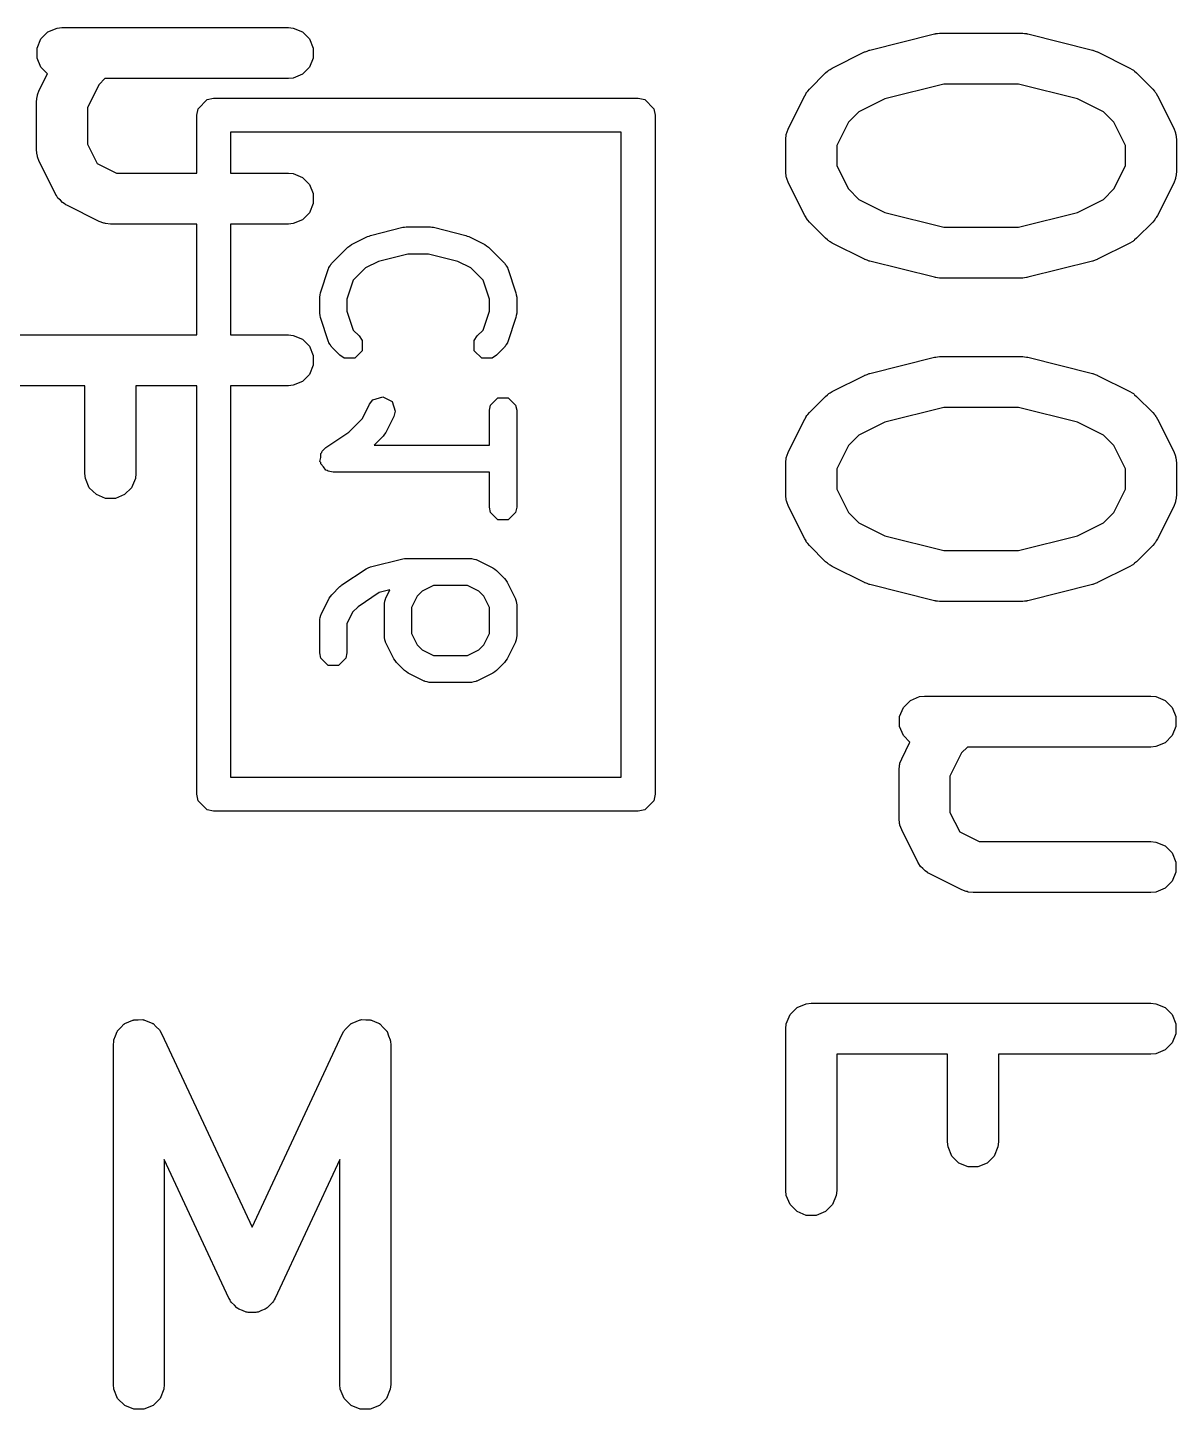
# Model space of a CAD drawing. Header units: inches. Extents: x -2.1 to 1.75, y 0.25 to 2.74.
# Drawn here: x -0.6362 to -0.503, y 0.9043 to 1.0645 of the extents above; entities that cross this region are included whole.
import ezdxf

# ---------------------------------------------------------------- set-up
doc = ezdxf.new("R2010")
doc.units = ezdxf.units.IN
doc.header["$MEASUREMENT"] = 0
doc.layers.add('BLACK', color=250, linetype='CONTINUOUS')

msp = doc.modelspace()

# ---------------------------------------------------------------- linework, layer by layer
at = {"layer": 'BLACK', "linetype": 'CONTINUOUS'}
for p, q in [((-0.63465, 1.06321), (-0.63384, 1.06402)), ((-0.63384, 1.06402), (-0.63277, 1.06446)), ((-0.63277, 1.06446), (-0.6322, 1.06452)), ((-0.6322, 1.06452), (-0.60595, 1.06452)), ((-0.60595, 1.06452), (-0.60538, 1.06446)), ((-0.60538, 1.06446), (-0.60431, 1.06402)), ((-0.60431, 1.06402), (-0.6035, 1.06321)), ((-0.53854, 1.06192), (-0.53104, 1.0638)), ((-0.53104, 1.0638), (-0.53094, 1.06381)), ((-0.53094, 1.06381), (-0.5309, 1.06383)), ((-0.5309, 1.06383), (-0.53068, 1.06385)), ((-0.53068, 1.06385), (-0.53047, 1.06388)), ((-0.53047, 1.06388), (-0.53042, 1.06387)), ((-0.53042, 1.06387), (-0.53032, 1.06388)), ((-0.53032, 1.06388), (-0.52095, 1.06388)), ((-0.52095, 1.06388), (-0.52085, 1.06387)), ((-0.52085, 1.06387), (-0.52081, 1.06388)), ((-0.52081, 1.06388), (-0.52059, 1.06385)), ((-0.52059, 1.06385), (-0.52037, 1.06383)), ((-0.52037, 1.06383), (-0.52033, 1.06381)), ((-0.52033, 1.06381), (-0.52023, 1.0638)), ((-0.52023, 1.0638), (-0.51273, 1.06192)), ((-0.63509, 1.06214), (-0.63465, 1.06321)), ((-0.6035, 1.06321), (-0.60306, 1.06214)), ((-0.63509, 1.06099), (-0.63509, 1.06214)), ((-0.63465, 1.05993), (-0.63509, 1.06099)), ((-0.60306, 1.06099), (-0.6035, 1.05993)), ((-0.60306, 1.06214), (-0.60306, 1.06099)), ((-0.54289, 1.05982), (-0.53914, 1.0617)), ((-0.53914, 1.0617), (-0.5391, 1.06171)), ((-0.5391, 1.06171), (-0.53908, 1.06173)), ((-0.53908, 1.06173), (-0.53884, 1.06181)), ((-0.53884, 1.06181), (-0.5386, 1.0619)), ((-0.5386, 1.0619), (-0.53858, 1.06191)), ((-0.53858, 1.06191), (-0.53854, 1.06192)), ((-0.51273, 1.06192), (-0.51269, 1.06191)), ((-0.51269, 1.06191), (-0.51267, 1.0619)), ((-0.51267, 1.0619), (-0.51243, 1.06181)), ((-0.51243, 1.06181), (-0.51219, 1.06173)), ((-0.51219, 1.06173), (-0.51217, 1.06171)), ((-0.51217, 1.06171), (-0.51213, 1.0617)), ((-0.51213, 1.0617), (-0.50838, 1.05982)), ((-0.63484, 1.05726), (-0.63389, 1.05916)), ((-0.63389, 1.05916), (-0.63465, 1.05993)), ((-0.60431, 1.05911), (-0.60538, 1.05867)), ((-0.6035, 1.05993), (-0.60431, 1.05911)), ((-0.54554, 1.0574), (-0.54366, 1.05927)), ((-0.54366, 1.05927), (-0.54343, 1.05946)), ((-0.54343, 1.05946), (-0.54338, 1.05951)), ((-0.54338, 1.05951), (-0.54329, 1.05957)), ((-0.54329, 1.05957), (-0.54321, 1.05964)), ((-0.54321, 1.05964), (-0.54314, 1.05967)), ((-0.54314, 1.05967), (-0.54289, 1.05982)), ((-0.50838, 1.05982), (-0.50813, 1.05967)), ((-0.50813, 1.05967), (-0.50806, 1.05964)), ((-0.50806, 1.05964), (-0.50798, 1.05957)), ((-0.50798, 1.05957), (-0.50789, 1.05951)), ((-0.50789, 1.05951), (-0.50784, 1.05946)), ((-0.50784, 1.05946), (-0.50761, 1.05927)), ((-0.50761, 1.05927), (-0.50574, 1.0574)), ((-0.6279, 1.05794), (-0.62925, 1.05525)), ((-0.62723, 1.05861), (-0.6279, 1.05794)), ((-0.60595, 1.05861), (-0.62723, 1.05861)), ((-0.60538, 1.05867), (-0.60595, 1.05861)), ((-0.54572, 1.05717), (-0.54554, 1.0574)), ((-0.52996, 1.05798), (-0.53679, 1.05627)), ((-0.52131, 1.05798), (-0.52996, 1.05798)), ((-0.51448, 1.05627), (-0.52131, 1.05798)), ((-0.50574, 1.0574), (-0.50555, 1.05717)), ((-0.63515, 1.05594), (-0.63509, 1.05652)), ((-0.63515, 1.05032), (-0.63515, 1.05594)), ((-0.63509, 1.05652), (-0.63505, 1.05662)), ((-0.63505, 1.05672), (-0.63484, 1.05726)), ((-0.63505, 1.05662), (-0.63505, 1.05672)), ((-0.61642, 1.05512), (-0.61536, 1.05619)), ((-0.61536, 1.05619), (-0.61461, 1.05634)), ((-0.61461, 1.05634), (-0.56539, 1.05634)), ((-0.56539, 1.05634), (-0.56464, 1.05619)), ((-0.56464, 1.05619), (-0.56358, 1.05512)), ((-0.54796, 1.05288), (-0.54609, 1.05663)), ((-0.54609, 1.05663), (-0.54593, 1.05688)), ((-0.54593, 1.05688), (-0.5459, 1.05695)), ((-0.5459, 1.05695), (-0.54584, 1.05703)), ((-0.54584, 1.05703), (-0.54578, 1.05712)), ((-0.54578, 1.05712), (-0.54572, 1.05717)), ((-0.53679, 1.05627), (-0.53982, 1.05476)), ((-0.51145, 1.05476), (-0.51448, 1.05627)), ((-0.50555, 1.05717), (-0.50549, 1.05712)), ((-0.50549, 1.05712), (-0.50544, 1.05703)), ((-0.50544, 1.05703), (-0.50537, 1.05695)), ((-0.50537, 1.05695), (-0.50534, 1.05688)), ((-0.50534, 1.05688), (-0.50519, 1.05663)), ((-0.50519, 1.05663), (-0.50331, 1.05288)), ((-0.62925, 1.05525), (-0.62925, 1.05101)), ((-0.61657, 1.05437), (-0.61642, 1.05512)), ((-0.61657, 1.04765), (-0.61657, 1.05437)), ((-0.56358, 1.05512), (-0.56343, 1.05437)), ((-0.56343, 1.05437), (-0.56343, 0.97563)), ((-0.53982, 1.05476), (-0.54102, 1.05356)), ((-0.51025, 1.05356), (-0.51145, 1.05476)), ((-0.54817, 1.05234), (-0.54796, 1.05288)), ((-0.54102, 1.05356), (-0.54237, 1.05086)), ((-0.5089, 1.05086), (-0.51025, 1.05356)), ((-0.50331, 1.05288), (-0.5031, 1.05234)), ((-0.62925, 1.05101), (-0.62812, 1.04877)), ((-0.61264, 1.0524), (-0.61264, 1.04765)), ((-0.56736, 1.0524), (-0.61264, 1.0524)), ((-0.56736, 0.9776), (-0.56736, 1.0524)), ((-0.54827, 1.05156), (-0.54822, 1.05213)), ((-0.54827, 1.04781), (-0.54827, 1.05156)), ((-0.54822, 1.05213), (-0.54818, 1.05223)), ((-0.54818, 1.05223), (-0.54817, 1.05234)), ((-0.5031, 1.05234), (-0.5031, 1.05223)), ((-0.5031, 1.05223), (-0.50306, 1.05213)), ((-0.50306, 1.05213), (-0.503, 1.05156)), ((-0.503, 1.05156), (-0.503, 1.04781)), ((-0.63509, 1.04974), (-0.63515, 1.05032)), ((-0.63505, 1.04964), (-0.63509, 1.04974)), ((-0.63505, 1.04954), (-0.63505, 1.04964)), ((-0.63484, 1.049), (-0.63505, 1.04954)), ((-0.54237, 1.05086), (-0.54237, 1.04851)), ((-0.5089, 1.04851), (-0.5089, 1.05086)), ((-0.63296, 1.04525), (-0.63484, 1.049)), ((-0.62812, 1.04877), (-0.62588, 1.04765)), ((-0.54822, 1.04723), (-0.54827, 1.04781)), ((-0.54237, 1.04851), (-0.54102, 1.04581)), ((-0.51025, 1.04581), (-0.5089, 1.04851)), ((-0.503, 1.04781), (-0.50306, 1.04723)), ((-0.62588, 1.04765), (-0.61657, 1.04765)), ((-0.61264, 1.04765), (-0.60595, 1.04765)), ((-0.60595, 1.04765), (-0.60538, 1.04759)), ((-0.60538, 1.04759), (-0.60431, 1.04715)), ((-0.60431, 1.04715), (-0.6035, 1.04633)), ((-0.6035, 1.04633), (-0.60306, 1.04527)), ((-0.54818, 1.04713), (-0.54822, 1.04723)), ((-0.54817, 1.04703), (-0.54818, 1.04713)), ((-0.54796, 1.04649), (-0.54817, 1.04703)), ((-0.54609, 1.04274), (-0.54796, 1.04649)), ((-0.50331, 1.04649), (-0.50519, 1.04274)), ((-0.5031, 1.04703), (-0.50331, 1.04649)), ((-0.50306, 1.04723), (-0.5031, 1.04713)), ((-0.5031, 1.04713), (-0.5031, 1.04703)), ((-0.6329, 1.04515), (-0.63296, 1.04525)), ((-0.63289, 1.04511), (-0.6329, 1.04515)), ((-0.63284, 1.04505), (-0.63289, 1.04511)), ((-0.63266, 1.04476), (-0.63284, 1.04505)), ((-0.63238, 1.04452), (-0.63266, 1.04476)), ((-0.60306, 1.04527), (-0.60306, 1.04412)), ((-0.54102, 1.04581), (-0.53982, 1.04461)), ((-0.53982, 1.04461), (-0.53679, 1.0431)), ((-0.51448, 1.0431), (-0.51145, 1.04461)), ((-0.51145, 1.04461), (-0.51025, 1.04581)), ((-0.63213, 1.04424), (-0.63238, 1.04452)), ((-0.63184, 1.04405), (-0.63213, 1.04424)), ((-0.63179, 1.044), (-0.63184, 1.04405)), ((-0.63174, 1.04399), (-0.63179, 1.044)), ((-0.63164, 1.04393), (-0.63174, 1.04399)), ((-0.62789, 1.04205), (-0.63164, 1.04393)), ((-0.6035, 1.04305), (-0.60431, 1.04224)), ((-0.60306, 1.04412), (-0.6035, 1.04305)), ((-0.53679, 1.0431), (-0.52996, 1.04139)), ((-0.52131, 1.04139), (-0.51448, 1.0431)), ((-0.62735, 1.04185), (-0.62789, 1.04205)), ((-0.62725, 1.04184), (-0.62735, 1.04185)), ((-0.62715, 1.0418), (-0.62725, 1.04184)), ((-0.62657, 1.04174), (-0.62715, 1.0418)), ((-0.61657, 1.04174), (-0.62657, 1.04174)), ((-0.61657, 1.0289), (-0.61657, 1.04174)), ((-0.60595, 1.04174), (-0.61264, 1.04174)), ((-0.61264, 1.04174), (-0.61264, 1.0289)), ((-0.60538, 1.0418), (-0.60595, 1.04174)), ((-0.60431, 1.04224), (-0.60538, 1.0418)), ((-0.59644, 1.04043), (-0.59269, 1.04137)), ((-0.59269, 1.04137), (-0.59249, 1.04138)), ((-0.59249, 1.04138), (-0.59231, 1.04142)), ((-0.59231, 1.04142), (-0.58949, 1.04142)), ((-0.58949, 1.04142), (-0.5893, 1.04138)), ((-0.5893, 1.04138), (-0.58911, 1.04137)), ((-0.58911, 1.04137), (-0.58536, 1.04043)), ((-0.54593, 1.04249), (-0.54609, 1.04274)), ((-0.5459, 1.04242), (-0.54593, 1.04249)), ((-0.54584, 1.04234), (-0.5459, 1.04242)), ((-0.54578, 1.04225), (-0.54584, 1.04234)), ((-0.54572, 1.0422), (-0.54578, 1.04225)), ((-0.54554, 1.04197), (-0.54572, 1.0422)), ((-0.54366, 1.0401), (-0.54554, 1.04197)), ((-0.52996, 1.04139), (-0.52131, 1.04139)), ((-0.50574, 1.04197), (-0.50761, 1.0401)), ((-0.50555, 1.0422), (-0.50574, 1.04197)), ((-0.50549, 1.04225), (-0.50555, 1.0422)), ((-0.50544, 1.04234), (-0.50549, 1.04225)), ((-0.50537, 1.04242), (-0.50544, 1.04234)), ((-0.50534, 1.04249), (-0.50537, 1.04242)), ((-0.50519, 1.04274), (-0.50534, 1.04249)), ((-0.59863, 1.03937), (-0.59676, 1.04031)), ((-0.59676, 1.04031), (-0.59659, 1.04036)), ((-0.59659, 1.04036), (-0.59644, 1.04043)), ((-0.58536, 1.04043), (-0.58521, 1.04036)), ((-0.58521, 1.04036), (-0.58504, 1.04031)), ((-0.58504, 1.04031), (-0.58316, 1.03937)), ((-0.54343, 1.03991), (-0.54366, 1.0401)), ((-0.54338, 1.03985), (-0.54343, 1.03991)), ((-0.54329, 1.0398), (-0.54338, 1.03985)), ((-0.54321, 1.03973), (-0.54329, 1.0398)), ((-0.54314, 1.0397), (-0.54321, 1.03973)), ((-0.50806, 1.03973), (-0.50813, 1.0397)), ((-0.50798, 1.0398), (-0.50806, 1.03973)), ((-0.50789, 1.03985), (-0.50798, 1.0398)), ((-0.50784, 1.03991), (-0.50789, 1.03985)), ((-0.50761, 1.0401), (-0.50784, 1.03991)), ((-0.60092, 1.0372), (-0.59904, 1.03908)), ((-0.59904, 1.03908), (-0.59883, 1.03922)), ((-0.59883, 1.03922), (-0.59863, 1.03937)), ((-0.59211, 1.03827), (-0.59551, 1.03742)), ((-0.58969, 1.03827), (-0.59211, 1.03827)), ((-0.58629, 1.03742), (-0.58969, 1.03827)), ((-0.58316, 1.03937), (-0.58297, 1.03922)), ((-0.58297, 1.03922), (-0.58276, 1.03908)), ((-0.58276, 1.03908), (-0.58088, 1.0372)), ((-0.54289, 1.03954), (-0.54314, 1.0397)), ((-0.53914, 1.03767), (-0.54289, 1.03954)), ((-0.50838, 1.03954), (-0.51213, 1.03767)), ((-0.50813, 1.0397), (-0.50838, 1.03954)), ((-0.60224, 1.03378), (-0.6013, 1.03659)), ((-0.6013, 1.03659), (-0.60126, 1.03666)), ((-0.60126, 1.03669), (-0.60112, 1.0369)), ((-0.60126, 1.03666), (-0.60126, 1.03669)), ((-0.60112, 1.0369), (-0.60099, 1.03712)), ((-0.60099, 1.03712), (-0.60096, 1.03714)), ((-0.60096, 1.03714), (-0.60092, 1.0372)), ((-0.597, 1.03667), (-0.59843, 1.03524)), ((-0.59551, 1.03742), (-0.597, 1.03667)), ((-0.5848, 1.03667), (-0.58629, 1.03742)), ((-0.58337, 1.03524), (-0.5848, 1.03667)), ((-0.58088, 1.0372), (-0.58084, 1.03714)), ((-0.58084, 1.03714), (-0.5808, 1.03712)), ((-0.5808, 1.03712), (-0.58068, 1.0369)), ((-0.58068, 1.0369), (-0.58054, 1.03669)), ((-0.58054, 1.03669), (-0.58054, 1.03666)), ((-0.58054, 1.03666), (-0.5805, 1.03659)), ((-0.5805, 1.03659), (-0.57956, 1.03378)), ((-0.5391, 1.03765), (-0.53914, 1.03767)), ((-0.53908, 1.03764), (-0.5391, 1.03765)), ((-0.53884, 1.03755), (-0.53908, 1.03764)), ((-0.5386, 1.03746), (-0.53884, 1.03755)), ((-0.53858, 1.03746), (-0.5386, 1.03746)), ((-0.53854, 1.03744), (-0.53858, 1.03746)), ((-0.53104, 1.03557), (-0.53854, 1.03744)), ((-0.51273, 1.03744), (-0.52023, 1.03557)), ((-0.51269, 1.03746), (-0.51273, 1.03744)), ((-0.51267, 1.03746), (-0.51269, 1.03746)), ((-0.51243, 1.03755), (-0.51267, 1.03746)), ((-0.51219, 1.03764), (-0.51243, 1.03755)), ((-0.51217, 1.03765), (-0.51219, 1.03764)), ((-0.51213, 1.03767), (-0.51217, 1.03765)), ((-0.59843, 1.03524), (-0.59917, 1.03302)), ((-0.58263, 1.03302), (-0.58337, 1.03524)), ((-0.53094, 1.03556), (-0.53104, 1.03557)), ((-0.5309, 1.03554), (-0.53094, 1.03556)), ((-0.53068, 1.03552), (-0.5309, 1.03554)), ((-0.53047, 1.03549), (-0.53068, 1.03552)), ((-0.53042, 1.03549), (-0.53047, 1.03549)), ((-0.53032, 1.03548), (-0.53042, 1.03549)), ((-0.52095, 1.03548), (-0.53032, 1.03548)), ((-0.52085, 1.03549), (-0.52095, 1.03548)), ((-0.52081, 1.03549), (-0.52085, 1.03549)), ((-0.52059, 1.03552), (-0.52081, 1.03549)), ((-0.52037, 1.03554), (-0.52059, 1.03552)), ((-0.52033, 1.03556), (-0.52037, 1.03554)), ((-0.52023, 1.03557), (-0.52033, 1.03556)), ((-0.60232, 1.03328), (-0.60227, 1.03353)), ((-0.60227, 1.03353), (-0.60224, 1.03378)), ((-0.57956, 1.03378), (-0.57953, 1.03353)), ((-0.57953, 1.03353), (-0.57948, 1.03328)), ((-0.60232, 1.0314), (-0.60232, 1.03328)), ((-0.59917, 1.03302), (-0.59917, 1.03166)), ((-0.58263, 1.03166), (-0.58263, 1.03302)), ((-0.57948, 1.03328), (-0.57948, 1.0314)), ((-0.60227, 1.03116), (-0.60232, 1.0314)), ((-0.60224, 1.03091), (-0.60227, 1.03116)), ((-0.6013, 1.02809), (-0.60224, 1.03091)), ((-0.59917, 1.03166), (-0.59843, 1.02944)), ((-0.58337, 1.02944), (-0.58263, 1.03166)), ((-0.57956, 1.03091), (-0.5805, 1.02809)), ((-0.57953, 1.03116), (-0.57956, 1.03091)), ((-0.57948, 1.0314), (-0.57953, 1.03116)), ((-0.64532, 1.0289), (-0.61657, 1.0289)), ((-0.61264, 1.0289), (-0.60595, 1.0289)), ((-0.60595, 1.0289), (-0.60538, 1.02884)), ((-0.60538, 1.02884), (-0.60431, 1.0284)), ((-0.59843, 1.02944), (-0.59775, 1.02877)), ((-0.59775, 1.02877), (-0.59741, 1.02826)), ((-0.58439, 1.02826), (-0.58405, 1.02877)), ((-0.58405, 1.02877), (-0.58337, 1.02944)), ((-0.60431, 1.0284), (-0.6035, 1.02759)), ((-0.6035, 1.02759), (-0.60306, 1.02652)), ((-0.60126, 1.02803), (-0.6013, 1.02809)), ((-0.60126, 1.02799), (-0.60126, 1.02803)), ((-0.60112, 1.02778), (-0.60126, 1.02799)), ((-0.60099, 1.02756), (-0.60112, 1.02778)), ((-0.60096, 1.02754), (-0.60099, 1.02756)), ((-0.60092, 1.02748), (-0.60096, 1.02754)), ((-0.59998, 1.02654), (-0.60092, 1.02748)), ((-0.59741, 1.02705), (-0.59826, 1.0262)), ((-0.59741, 1.02826), (-0.59741, 1.02705)), ((-0.58439, 1.02705), (-0.58439, 1.02826)), ((-0.58353, 1.0262), (-0.58439, 1.02705)), ((-0.58088, 1.02748), (-0.58182, 1.02654)), ((-0.58084, 1.02754), (-0.58088, 1.02748)), ((-0.5808, 1.02756), (-0.58084, 1.02754)), ((-0.58068, 1.02778), (-0.5808, 1.02756)), ((-0.58054, 1.02799), (-0.58068, 1.02778)), ((-0.5805, 1.02809), (-0.58054, 1.02803)), ((-0.58054, 1.02803), (-0.58054, 1.02799)), ((-0.60306, 1.02537), (-0.6035, 1.02431)), ((-0.60306, 1.02652), (-0.60306, 1.02537)), ((-0.59947, 1.0262), (-0.59998, 1.02654)), ((-0.59826, 1.0262), (-0.59947, 1.0262)), ((-0.58233, 1.0262), (-0.58353, 1.0262)), ((-0.58182, 1.02654), (-0.58233, 1.0262)), ((-0.53854, 1.02443), (-0.53104, 1.0263)), ((-0.53104, 1.0263), (-0.53094, 1.02632)), ((-0.53094, 1.02632), (-0.5309, 1.02633)), ((-0.5309, 1.02633), (-0.53068, 1.02635)), ((-0.53068, 1.02635), (-0.53047, 1.02639)), ((-0.53047, 1.02639), (-0.53042, 1.02638)), ((-0.53042, 1.02638), (-0.53032, 1.02639)), ((-0.53032, 1.02639), (-0.52095, 1.02639)), ((-0.52095, 1.02639), (-0.52085, 1.02638)), ((-0.52085, 1.02638), (-0.52081, 1.02639)), ((-0.52081, 1.02639), (-0.52059, 1.02635)), ((-0.52059, 1.02635), (-0.52037, 1.02633)), ((-0.52037, 1.02633), (-0.52033, 1.02632)), ((-0.52033, 1.02632), (-0.52023, 1.0263)), ((-0.52023, 1.0263), (-0.51273, 1.02443)), ((-0.6035, 1.02431), (-0.60431, 1.02349)), ((-0.54289, 1.02233), (-0.53914, 1.0242)), ((-0.53914, 1.0242), (-0.5391, 1.02422)), ((-0.5391, 1.02422), (-0.53908, 1.02423)), ((-0.53908, 1.02423), (-0.53884, 1.02432)), ((-0.53884, 1.02432), (-0.5386, 1.02441)), ((-0.5386, 1.02441), (-0.53858, 1.02441)), ((-0.53858, 1.02441), (-0.53854, 1.02443)), ((-0.51273, 1.02443), (-0.51269, 1.02441)), ((-0.51269, 1.02441), (-0.51267, 1.02441)), ((-0.51267, 1.02441), (-0.51243, 1.02432)), ((-0.51243, 1.02432), (-0.51219, 1.02423)), ((-0.51219, 1.02423), (-0.51217, 1.02422)), ((-0.51217, 1.02422), (-0.51213, 1.0242)), ((-0.51213, 1.0242), (-0.50838, 1.02233)), ((-0.62953, 1.02299), (-0.64237, 1.02299)), ((-0.62953, 1.01282), (-0.62953, 1.02299)), ((-0.61657, 1.02299), (-0.62362, 1.02299)), ((-0.62362, 1.02299), (-0.62362, 1.01282)), ((-0.61657, 0.97563), (-0.61657, 1.02299)), ((-0.60595, 1.02299), (-0.61264, 1.02299)), ((-0.61264, 1.02299), (-0.61264, 0.9776)), ((-0.60538, 1.02305), (-0.60595, 1.02299)), ((-0.60431, 1.02349), (-0.60538, 1.02305)), ((-0.54329, 1.02208), (-0.54321, 1.02214)), ((-0.54321, 1.02214), (-0.54314, 1.02217)), ((-0.54314, 1.02217), (-0.54289, 1.02233)), ((-0.50838, 1.02233), (-0.50813, 1.02217)), ((-0.50813, 1.02217), (-0.50806, 1.02214)), ((-0.50806, 1.02214), (-0.50798, 1.02208)), ((-0.59735, 1.01921), (-0.59653, 1.02086)), ((-0.59653, 1.02086), (-0.59615, 1.02135)), ((-0.59615, 1.02135), (-0.59501, 1.02173)), ((-0.59501, 1.02173), (-0.59393, 1.02119)), ((-0.59393, 1.02119), (-0.59355, 1.02004)), ((-0.58263, 1.02016), (-0.58251, 1.02076)), ((-0.58251, 1.02076), (-0.58166, 1.02161)), ((-0.58166, 1.02161), (-0.58045, 1.02161)), ((-0.58045, 1.02161), (-0.5796, 1.02076)), ((-0.5796, 1.02076), (-0.57948, 1.02016)), ((-0.54554, 1.0199), (-0.54366, 1.02177)), ((-0.54366, 1.02177), (-0.54343, 1.02196)), ((-0.54343, 1.02196), (-0.54338, 1.02202)), ((-0.54338, 1.02202), (-0.54329, 1.02208)), ((-0.50798, 1.02208), (-0.50789, 1.02202)), ((-0.50789, 1.02202), (-0.50784, 1.02196)), ((-0.50784, 1.02196), (-0.50761, 1.02177)), ((-0.50761, 1.02177), (-0.50574, 1.0199)), ((-0.59893, 1.01763), (-0.59735, 1.01921)), ((-0.59371, 1.01945), (-0.59465, 1.01758)), ((-0.59355, 1.02004), (-0.59371, 1.01945)), ((-0.58263, 1.01611), (-0.58263, 1.02016)), ((-0.57948, 1.02016), (-0.57948, 1.00891)), ((-0.54796, 1.01538), (-0.54609, 1.01913)), ((-0.54609, 1.01913), (-0.54593, 1.01938)), ((-0.54593, 1.01938), (-0.5459, 1.01945)), ((-0.5459, 1.01945), (-0.54584, 1.01953)), ((-0.54584, 1.01953), (-0.54578, 1.01962)), ((-0.54578, 1.01962), (-0.54572, 1.01967)), ((-0.54572, 1.01967), (-0.54554, 1.0199)), ((-0.52996, 1.02048), (-0.53679, 1.01878)), ((-0.52131, 1.02048), (-0.52996, 1.02048)), ((-0.51448, 1.01878), (-0.52131, 1.02048)), ((-0.50574, 1.0199), (-0.50555, 1.01967)), ((-0.50555, 1.01967), (-0.50549, 1.01962)), ((-0.50549, 1.01962), (-0.50544, 1.01953)), ((-0.50544, 1.01953), (-0.50537, 1.01945)), ((-0.50537, 1.01945), (-0.50534, 1.01938)), ((-0.50534, 1.01938), (-0.50519, 1.01913)), ((-0.50519, 1.01913), (-0.50331, 1.01538)), ((-0.60162, 1.01584), (-0.59893, 1.01763)), ((-0.5948, 1.01738), (-0.59494, 1.01717)), ((-0.59465, 1.01758), (-0.5948, 1.01738)), ((-0.53679, 1.01878), (-0.53982, 1.01726)), ((-0.51145, 1.01726), (-0.51448, 1.01878)), ((-0.60205, 1.01541), (-0.60162, 1.01584)), ((-0.59494, 1.01717), (-0.596, 1.01611)), ((-0.596, 1.01611), (-0.58263, 1.01611)), ((-0.54102, 1.01606), (-0.54237, 1.01337)), ((-0.53982, 1.01726), (-0.54102, 1.01606)), ((-0.51025, 1.01606), (-0.51145, 1.01726)), ((-0.5089, 1.01337), (-0.51025, 1.01606)), ((-0.60229, 1.01423), (-0.6022, 1.01468)), ((-0.6022, 1.01409), (-0.60229, 1.01423)), ((-0.6022, 1.01513), (-0.60208, 1.01525)), ((-0.6022, 1.01468), (-0.6022, 1.01513)), ((-0.6022, 1.01393), (-0.6022, 1.01409)), ((-0.60208, 1.01525), (-0.60205, 1.01541)), ((-0.54827, 1.01406), (-0.54822, 1.01464)), ((-0.54822, 1.01464), (-0.54818, 1.01474)), ((-0.54818, 1.01474), (-0.54817, 1.01484)), ((-0.54817, 1.01484), (-0.54796, 1.01538)), ((-0.50331, 1.01538), (-0.5031, 1.01484)), ((-0.5031, 1.01484), (-0.5031, 1.01474)), ((-0.5031, 1.01474), (-0.50306, 1.01464)), ((-0.50306, 1.01464), (-0.503, 1.01406)), ((-0.62947, 1.01225), (-0.62953, 1.01282)), ((-0.62362, 1.01282), (-0.62368, 1.01225)), ((-0.60187, 1.0136), (-0.6022, 1.01393)), ((-0.60162, 1.01322), (-0.60187, 1.0136)), ((-0.60146, 1.01319), (-0.60162, 1.01322)), ((-0.60134, 1.01308), (-0.60146, 1.01319)), ((-0.60074, 1.01296), (-0.60134, 1.01308)), ((-0.58263, 1.01296), (-0.60074, 1.01296)), ((-0.58263, 1.00891), (-0.58263, 1.01296)), ((-0.54827, 1.01031), (-0.54827, 1.01406)), ((-0.54237, 1.01337), (-0.54237, 1.01101)), ((-0.5089, 1.01101), (-0.5089, 1.01337)), ((-0.503, 1.01406), (-0.503, 1.01031)), ((-0.62903, 1.01118), (-0.62947, 1.01225)), ((-0.62821, 1.01037), (-0.62903, 1.01118)), ((-0.62412, 1.01118), (-0.62493, 1.01037)), ((-0.62368, 1.01225), (-0.62412, 1.01118)), ((-0.54237, 1.01101), (-0.54102, 1.00831)), ((-0.51025, 1.00831), (-0.5089, 1.01101)), ((-0.62715, 1.00993), (-0.62821, 1.01037)), ((-0.626, 1.00993), (-0.62715, 1.00993)), ((-0.62493, 1.01037), (-0.626, 1.00993)), ((-0.54822, 1.00974), (-0.54827, 1.01031)), ((-0.54818, 1.00964), (-0.54822, 1.00974)), ((-0.54817, 1.00953), (-0.54818, 1.00964)), ((-0.54796, 1.00899), (-0.54817, 1.00953)), ((-0.5031, 1.00953), (-0.50331, 1.00899)), ((-0.50306, 1.00974), (-0.5031, 1.00964)), ((-0.5031, 1.00964), (-0.5031, 1.00953)), ((-0.503, 1.01031), (-0.50306, 1.00974)), ((-0.58251, 1.0083), (-0.58263, 1.00891)), ((-0.58166, 1.00745), (-0.58251, 1.0083)), ((-0.5796, 1.0083), (-0.58045, 1.00745)), ((-0.57948, 1.00891), (-0.5796, 1.0083)), ((-0.54609, 1.00524), (-0.54796, 1.00899)), ((-0.54102, 1.00831), (-0.53982, 1.00712)), ((-0.51145, 1.00712), (-0.51025, 1.00831)), ((-0.50331, 1.00899), (-0.50519, 1.00524)), ((-0.58045, 1.00745), (-0.58166, 1.00745)), ((-0.53982, 1.00712), (-0.53679, 1.0056)), ((-0.51448, 1.0056), (-0.51145, 1.00712)), ((-0.54593, 1.005), (-0.54609, 1.00524)), ((-0.5459, 1.00492), (-0.54593, 1.005)), ((-0.54584, 1.00484), (-0.5459, 1.00492)), ((-0.54578, 1.00475), (-0.54584, 1.00484)), ((-0.54572, 1.0047), (-0.54578, 1.00475)), ((-0.54554, 1.00448), (-0.54572, 1.0047)), ((-0.54366, 1.0026), (-0.54554, 1.00448)), ((-0.53679, 1.0056), (-0.52996, 1.00389)), ((-0.52131, 1.00389), (-0.51448, 1.0056)), ((-0.50574, 1.00448), (-0.50761, 1.0026)), ((-0.50555, 1.0047), (-0.50574, 1.00448)), ((-0.50549, 1.00475), (-0.50555, 1.0047)), ((-0.50544, 1.00484), (-0.50549, 1.00475)), ((-0.50537, 1.00492), (-0.50544, 1.00484)), ((-0.50534, 1.005), (-0.50537, 1.00492)), ((-0.50519, 1.00524), (-0.50534, 1.005)), ((-0.59644, 1.002), (-0.59269, 1.00294)), ((-0.59269, 1.00294), (-0.59249, 1.00295)), ((-0.59249, 1.00295), (-0.59231, 1.00298)), ((-0.59231, 1.00298), (-0.58481, 1.00298)), ((-0.58481, 1.00298), (-0.58473, 1.00297)), ((-0.58473, 1.00297), (-0.5847, 1.00298)), ((-0.5847, 1.00298), (-0.58445, 1.00291)), ((-0.58445, 1.00291), (-0.5842, 1.00286)), ((-0.52996, 1.00389), (-0.52131, 1.00389)), ((-0.59974, 0.99991), (-0.59693, 1.00178)), ((-0.59693, 1.00178), (-0.59668, 1.00188)), ((-0.59668, 1.00188), (-0.59644, 1.002)), ((-0.5842, 1.00286), (-0.58418, 1.00284)), ((-0.58418, 1.00284), (-0.5841, 1.00282)), ((-0.5841, 1.00282), (-0.58223, 1.00188)), ((-0.58223, 1.00188), (-0.58203, 1.00172)), ((-0.58203, 1.00172), (-0.58182, 1.00158)), ((-0.58182, 1.00158), (-0.58088, 1.00065)), ((-0.54343, 1.00242), (-0.54366, 1.0026)), ((-0.54338, 1.00236), (-0.54343, 1.00242)), ((-0.54329, 1.0023), (-0.54338, 1.00236)), ((-0.54321, 1.00223), (-0.54329, 1.0023)), ((-0.54314, 1.0022), (-0.54321, 1.00223)), ((-0.54289, 1.00205), (-0.54314, 1.0022)), ((-0.53914, 1.00017), (-0.54289, 1.00205)), ((-0.50838, 1.00205), (-0.51213, 1.00017)), ((-0.50813, 1.0022), (-0.50838, 1.00205)), ((-0.50806, 1.00223), (-0.50813, 1.0022)), ((-0.50798, 1.0023), (-0.50806, 1.00223)), ((-0.50789, 1.00236), (-0.50798, 1.0023)), ((-0.50784, 1.00242), (-0.50789, 1.00236)), ((-0.50761, 1.0026), (-0.50784, 1.00242)), ((-0.60092, 0.99877), (-0.59998, 0.99971)), ((-0.59998, 0.99971), (-0.59985, 0.9998)), ((-0.59985, 0.9998), (-0.59974, 0.99991)), ((-0.58912, 0.99983), (-0.59044, 0.99918)), ((-0.58518, 0.99983), (-0.58912, 0.99983)), ((-0.58386, 0.99918), (-0.58518, 0.99983)), ((-0.58088, 1.00065), (-0.58074, 1.00044)), ((-0.58074, 1.00044), (-0.58059, 1.00024)), ((-0.58059, 1.00024), (-0.57965, 0.99836)), ((-0.5391, 1.00016), (-0.53914, 1.00017)), ((-0.53908, 1.00014), (-0.5391, 1.00016)), ((-0.53884, 1.00006), (-0.53908, 1.00014)), ((-0.5386, 0.99997), (-0.53884, 1.00006)), ((-0.53858, 0.99996), (-0.5386, 0.99997)), ((-0.53854, 0.99995), (-0.53858, 0.99996)), ((-0.53104, 0.99807), (-0.53854, 0.99995)), ((-0.51273, 0.99995), (-0.52023, 0.99807)), ((-0.51269, 0.99996), (-0.51273, 0.99995)), ((-0.51267, 0.99997), (-0.51269, 0.99996)), ((-0.51243, 1.00006), (-0.51267, 0.99997)), ((-0.51219, 1.00014), (-0.51243, 1.00006)), ((-0.51217, 1.00016), (-0.51219, 1.00014)), ((-0.51213, 1.00017), (-0.51217, 1.00016)), ((-0.60215, 0.99649), (-0.60121, 0.99836)), ((-0.60121, 0.99836), (-0.60106, 0.99856)), ((-0.60106, 0.99856), (-0.60092, 0.99877)), ((-0.59541, 0.99901), (-0.59786, 0.99737)), ((-0.59417, 0.99932), (-0.59541, 0.99901)), ((-0.59475, 0.99801), (-0.5947, 0.99826)), ((-0.5947, 0.99826), (-0.59467, 0.99829)), ((-0.59467, 0.99829), (-0.59465, 0.99836)), ((-0.59465, 0.99836), (-0.59417, 0.99932)), ((-0.59101, 0.9986), (-0.59167, 0.99729)), ((-0.59044, 0.99918), (-0.59101, 0.9986)), ((-0.58329, 0.9986), (-0.58386, 0.99918)), ((-0.58263, 0.99729), (-0.58329, 0.9986)), ((-0.57965, 0.99836), (-0.57963, 0.99829)), ((-0.57963, 0.99829), (-0.5796, 0.99826)), ((-0.5796, 0.99826), (-0.57955, 0.99801)), ((-0.53094, 0.99806), (-0.53104, 0.99807)), ((-0.52023, 0.99807), (-0.52033, 0.99806)), ((-0.60217, 0.99641), (-0.60215, 0.99649)), ((-0.59851, 0.99673), (-0.59917, 0.99541)), ((-0.59786, 0.99737), (-0.59851, 0.99673)), ((-0.59482, 0.99766), (-0.5948, 0.99774)), ((-0.59482, 0.99391), (-0.59482, 0.99766)), ((-0.59481, 0.99777), (-0.59475, 0.99801)), ((-0.5948, 0.99774), (-0.59481, 0.99777)), ((-0.59167, 0.99729), (-0.59167, 0.99428)), ((-0.58263, 0.99428), (-0.58263, 0.99729)), ((-0.57955, 0.99801), (-0.57949, 0.99777)), ((-0.57949, 0.99777), (-0.5795, 0.99774)), ((-0.5795, 0.99774), (-0.57948, 0.99766)), ((-0.57948, 0.99766), (-0.57948, 0.99391)), ((-0.5309, 0.99804), (-0.53094, 0.99806)), ((-0.53068, 0.99802), (-0.5309, 0.99804)), ((-0.53047, 0.99799), (-0.53068, 0.99802)), ((-0.53042, 0.998), (-0.53047, 0.99799)), ((-0.53032, 0.99799), (-0.53042, 0.998)), ((-0.52095, 0.99799), (-0.53032, 0.99799)), ((-0.52085, 0.998), (-0.52095, 0.99799)), ((-0.52081, 0.99799), (-0.52085, 0.998)), ((-0.52059, 0.99802), (-0.52081, 0.99799)), ((-0.52037, 0.99804), (-0.52059, 0.99802)), ((-0.52033, 0.99806), (-0.52037, 0.99804)), ((-0.60232, 0.99578), (-0.6023, 0.99586)), ((-0.60232, 0.99203), (-0.60232, 0.99578)), ((-0.60231, 0.9959), (-0.60225, 0.99614)), ((-0.6023, 0.99586), (-0.60231, 0.9959)), ((-0.60225, 0.99614), (-0.6022, 0.99639)), ((-0.6022, 0.99639), (-0.60217, 0.99641)), ((-0.59917, 0.99541), (-0.59917, 0.99203)), ((-0.5948, 0.99383), (-0.59482, 0.99391)), ((-0.59481, 0.9938), (-0.5948, 0.99383)), ((-0.59475, 0.99355), (-0.59481, 0.9938)), ((-0.5947, 0.99331), (-0.59475, 0.99355)), ((-0.59467, 0.99328), (-0.5947, 0.99331)), ((-0.59465, 0.9932), (-0.59467, 0.99328)), ((-0.59167, 0.99428), (-0.59101, 0.99297)), ((-0.58329, 0.99297), (-0.58263, 0.99428)), ((-0.57963, 0.99328), (-0.57965, 0.9932)), ((-0.5796, 0.99331), (-0.57963, 0.99328)), ((-0.57955, 0.99355), (-0.5796, 0.99331)), ((-0.57949, 0.9938), (-0.57955, 0.99355)), ((-0.57948, 0.99391), (-0.5795, 0.99383)), ((-0.5795, 0.99383), (-0.57949, 0.9938)), ((-0.6022, 0.99143), (-0.60232, 0.99203)), ((-0.59917, 0.99203), (-0.59929, 0.99143)), ((-0.59371, 0.99133), (-0.59465, 0.9932)), ((-0.59101, 0.99297), (-0.59044, 0.99239)), ((-0.59044, 0.99239), (-0.58912, 0.99173)), ((-0.58912, 0.99173), (-0.58518, 0.99173)), ((-0.58518, 0.99173), (-0.58386, 0.99239)), ((-0.58386, 0.99239), (-0.58329, 0.99297)), ((-0.57965, 0.9932), (-0.58059, 0.99133)), ((-0.60134, 0.99058), (-0.6022, 0.99143)), ((-0.60014, 0.99058), (-0.60134, 0.99058)), ((-0.59929, 0.99143), (-0.60014, 0.99058)), ((-0.59356, 0.99113), (-0.59371, 0.99133)), ((-0.59342, 0.99092), (-0.59356, 0.99113)), ((-0.59248, 0.98998), (-0.59342, 0.99092)), ((-0.58088, 0.99092), (-0.58182, 0.98998)), ((-0.58074, 0.99113), (-0.58088, 0.99092)), ((-0.58059, 0.99133), (-0.58074, 0.99113)), ((-0.59227, 0.98984), (-0.59248, 0.98998)), ((-0.59207, 0.98969), (-0.59227, 0.98984)), ((-0.5902, 0.98875), (-0.59207, 0.98969)), ((-0.59012, 0.98873), (-0.5902, 0.98875)), ((-0.5901, 0.9887), (-0.59012, 0.98873)), ((-0.58985, 0.98866), (-0.5901, 0.9887)), ((-0.58961, 0.98859), (-0.58985, 0.98866)), ((-0.58957, 0.9886), (-0.58961, 0.98859)), ((-0.58949, 0.98858), (-0.58957, 0.9886)), ((-0.58481, 0.98858), (-0.58949, 0.98858)), ((-0.58473, 0.9886), (-0.58481, 0.98858)), ((-0.5847, 0.98859), (-0.58473, 0.9886)), ((-0.58445, 0.98866), (-0.5847, 0.98859)), ((-0.5842, 0.9887), (-0.58445, 0.98866)), ((-0.58418, 0.98873), (-0.5842, 0.9887)), ((-0.5841, 0.98875), (-0.58418, 0.98873)), ((-0.58223, 0.98969), (-0.5841, 0.98875)), ((-0.58203, 0.98984), (-0.58223, 0.98969)), ((-0.58182, 0.98998), (-0.58203, 0.98984)), ((-0.53384, 0.98652), (-0.53277, 0.98696)), ((-0.53277, 0.98696), (-0.5322, 0.98702)), ((-0.5322, 0.98702), (-0.50595, 0.98702)), ((-0.50595, 0.98702), (-0.50538, 0.98696)), ((-0.50538, 0.98696), (-0.50431, 0.98652)), ((-0.53509, 0.98464), (-0.53465, 0.98571)), ((-0.53465, 0.98571), (-0.53384, 0.98652)), ((-0.50431, 0.98652), (-0.5035, 0.98571)), ((-0.5035, 0.98571), (-0.50306, 0.98464)), ((-0.53509, 0.98349), (-0.53509, 0.98464)), ((-0.50306, 0.98464), (-0.50306, 0.98349)), ((-0.53465, 0.98243), (-0.53509, 0.98349)), ((-0.53389, 0.98166), (-0.53465, 0.98243)), ((-0.5035, 0.98243), (-0.50431, 0.98161)), ((-0.50306, 0.98349), (-0.5035, 0.98243)), ((-0.53484, 0.97976), (-0.53389, 0.98166)), ((-0.52723, 0.98111), (-0.5279, 0.98044)), ((-0.50595, 0.98111), (-0.52723, 0.98111)), ((-0.50538, 0.98117), (-0.50595, 0.98111)), ((-0.50431, 0.98161), (-0.50538, 0.98117)), ((-0.53515, 0.97844), (-0.53509, 0.97902)), ((-0.53509, 0.97902), (-0.53505, 0.97912)), ((-0.53505, 0.97922), (-0.53484, 0.97976)), ((-0.53505, 0.97912), (-0.53505, 0.97922)), ((-0.5279, 0.98044), (-0.52925, 0.97775)), ((-0.61264, 0.9776), (-0.56736, 0.9776)), ((-0.53515, 0.97282), (-0.53515, 0.97844)), ((-0.52925, 0.97775), (-0.52925, 0.97351)), ((-0.61642, 0.97488), (-0.61657, 0.97563)), ((-0.61536, 0.97381), (-0.61642, 0.97488)), ((-0.56358, 0.97488), (-0.56464, 0.97381)), ((-0.56343, 0.97563), (-0.56358, 0.97488)), ((-0.61461, 0.97366), (-0.61536, 0.97381)), ((-0.56539, 0.97366), (-0.61461, 0.97366)), ((-0.56464, 0.97381), (-0.56539, 0.97366)), ((-0.53509, 0.97224), (-0.53515, 0.97282)), ((-0.52925, 0.97351), (-0.52812, 0.97127)), ((-0.53505, 0.97214), (-0.53509, 0.97224)), ((-0.53505, 0.97204), (-0.53505, 0.97214)), ((-0.53484, 0.9715), (-0.53505, 0.97204)), ((-0.53297, 0.96775), (-0.53484, 0.9715)), ((-0.52812, 0.97127), (-0.52588, 0.97015)), ((-0.52588, 0.97015), (-0.50595, 0.97015)), ((-0.50595, 0.97015), (-0.50538, 0.97009)), ((-0.50538, 0.97009), (-0.50431, 0.96965)), ((-0.50431, 0.96965), (-0.5035, 0.96883)), ((-0.5329, 0.96765), (-0.53297, 0.96775)), ((-0.53289, 0.96761), (-0.5329, 0.96765)), ((-0.5035, 0.96883), (-0.50306, 0.96777)), ((-0.50306, 0.96777), (-0.50306, 0.96662)), ((-0.53284, 0.96755), (-0.53289, 0.96761)), ((-0.53266, 0.96726), (-0.53284, 0.96755)), ((-0.53238, 0.96702), (-0.53266, 0.96726)), ((-0.53213, 0.96674), (-0.53238, 0.96702)), ((-0.53184, 0.96655), (-0.53213, 0.96674)), ((-0.53179, 0.9665), (-0.53184, 0.96655)), ((-0.53174, 0.96649), (-0.53179, 0.9665)), ((-0.53164, 0.96643), (-0.53174, 0.96649)), ((-0.52789, 0.96455), (-0.53164, 0.96643)), ((-0.50306, 0.96662), (-0.5035, 0.96555)), ((-0.52735, 0.96435), (-0.52789, 0.96455)), ((-0.50431, 0.96474), (-0.50538, 0.9643)), ((-0.5035, 0.96555), (-0.50431, 0.96474)), ((-0.52725, 0.96434), (-0.52735, 0.96435)), ((-0.52715, 0.9643), (-0.52725, 0.96434)), ((-0.52657, 0.96424), (-0.52715, 0.9643)), ((-0.50595, 0.96424), (-0.52657, 0.96424)), ((-0.50538, 0.9643), (-0.50595, 0.96424)), ((-0.54822, 0.94902), (-0.54778, 0.95009)), ((-0.54778, 0.95009), (-0.54696, 0.9509)), ((-0.54696, 0.9509), (-0.5459, 0.95134)), ((-0.5459, 0.95134), (-0.54532, 0.9514)), ((-0.54532, 0.9514), (-0.50595, 0.9514)), ((-0.50595, 0.9514), (-0.50538, 0.95134)), ((-0.50538, 0.95134), (-0.50431, 0.9509)), ((-0.50431, 0.9509), (-0.5035, 0.95009)), ((-0.5035, 0.95009), (-0.50306, 0.94902)), ((-0.62574, 0.94822), (-0.62538, 0.94858)), ((-0.62538, 0.94858), (-0.62503, 0.94896)), ((-0.62503, 0.94896), (-0.62497, 0.94899)), ((-0.62497, 0.94899), (-0.62492, 0.94904)), ((-0.62492, 0.94904), (-0.62445, 0.94923)), ((-0.62445, 0.94923), (-0.62399, 0.94945)), ((-0.62399, 0.94945), (-0.62392, 0.94945)), ((-0.62392, 0.94945), (-0.62386, 0.94948)), ((-0.62386, 0.94948), (-0.62335, 0.94948)), ((-0.62335, 0.94948), (-0.62283, 0.9495)), ((-0.62283, 0.9495), (-0.62277, 0.94948)), ((-0.62277, 0.94948), (-0.62271, 0.94948)), ((-0.62271, 0.94948), (-0.62223, 0.94928)), ((-0.62223, 0.94928), (-0.62175, 0.94911)), ((-0.62175, 0.94911), (-0.6217, 0.94906)), ((-0.6217, 0.94906), (-0.62164, 0.94904)), ((-0.62164, 0.94904), (-0.62128, 0.94867)), ((-0.62128, 0.94867), (-0.6209, 0.94833)), ((-0.59942, 0.94833), (-0.59904, 0.94867)), ((-0.59904, 0.94867), (-0.59868, 0.94904)), ((-0.59868, 0.94904), (-0.59862, 0.94906)), ((-0.59862, 0.94906), (-0.59857, 0.94911)), ((-0.59857, 0.94911), (-0.59809, 0.94928)), ((-0.59809, 0.94928), (-0.59761, 0.94948)), ((-0.59761, 0.94948), (-0.59755, 0.94948)), ((-0.59755, 0.94948), (-0.59748, 0.9495)), ((-0.59748, 0.9495), (-0.59697, 0.94948)), ((-0.59697, 0.94948), (-0.59646, 0.94948)), ((-0.59646, 0.94948), (-0.5964, 0.94945)), ((-0.5964, 0.94945), (-0.59633, 0.94945)), ((-0.59633, 0.94945), (-0.59587, 0.94923)), ((-0.59587, 0.94923), (-0.5954, 0.94904)), ((-0.5954, 0.94904), (-0.59535, 0.94899)), ((-0.59535, 0.94899), (-0.59529, 0.94896)), ((-0.59529, 0.94896), (-0.59494, 0.94858)), ((-0.59494, 0.94858), (-0.59458, 0.94822)), ((-0.54827, 0.94845), (-0.54822, 0.94902)), ((-0.54827, 0.9297), (-0.54827, 0.94845)), ((-0.50306, 0.94902), (-0.50306, 0.94787)), ((-0.62624, 0.94658), (-0.6262, 0.94696)), ((-0.6262, 0.94703), (-0.62619, 0.94707)), ((-0.6262, 0.94696), (-0.6262, 0.94703)), ((-0.62619, 0.94707), (-0.62618, 0.94716)), ((-0.62618, 0.94716), (-0.62598, 0.94763)), ((-0.62598, 0.94763), (-0.62581, 0.94811)), ((-0.62581, 0.94811), (-0.62576, 0.94816)), ((-0.62576, 0.94816), (-0.62574, 0.94822)), ((-0.6209, 0.94833), (-0.62086, 0.94825)), ((-0.62086, 0.94825), (-0.62083, 0.94822)), ((-0.62083, 0.94822), (-0.6208, 0.94816)), ((-0.6208, 0.94816), (-0.62061, 0.94783)), ((-0.62061, 0.94783), (-0.61016, 0.92544)), ((-0.61016, 0.92544), (-0.59971, 0.94783)), ((-0.59971, 0.94783), (-0.59952, 0.94816)), ((-0.59952, 0.94816), (-0.59949, 0.94822)), ((-0.59949, 0.94822), (-0.59946, 0.94825)), ((-0.59946, 0.94825), (-0.59942, 0.94833)), ((-0.59458, 0.94822), (-0.59456, 0.94816)), ((-0.59456, 0.94816), (-0.59451, 0.94811)), ((-0.59451, 0.94811), (-0.59434, 0.94763)), ((-0.59434, 0.94763), (-0.59414, 0.94716)), ((-0.59414, 0.94716), (-0.59413, 0.94707)), ((-0.59413, 0.94707), (-0.59412, 0.94703)), ((-0.59412, 0.94703), (-0.59412, 0.94696)), ((-0.59412, 0.94696), (-0.59408, 0.94658)), ((-0.5035, 0.94681), (-0.50431, 0.94599)), ((-0.50306, 0.94787), (-0.5035, 0.94681)), ((-0.62624, 0.90721), (-0.62624, 0.94658)), ((-0.59408, 0.94658), (-0.59408, 0.90721)), ((-0.52953, 0.94549), (-0.54237, 0.94549)), ((-0.54237, 0.94549), (-0.54237, 0.9297)), ((-0.52953, 0.93532), (-0.52953, 0.94549)), ((-0.50595, 0.94549), (-0.52362, 0.94549)), ((-0.52362, 0.94549), (-0.52362, 0.93532)), ((-0.50538, 0.94555), (-0.50595, 0.94549)), ((-0.50431, 0.94599), (-0.50538, 0.94555)), ((-0.52947, 0.93475), (-0.52953, 0.93532)), ((-0.52903, 0.93368), (-0.52947, 0.93475)), ((-0.52368, 0.93475), (-0.52412, 0.93368)), ((-0.52362, 0.93532), (-0.52368, 0.93475)), ((-0.61284, 0.91721), (-0.62033, 0.93327)), ((-0.62033, 0.93327), (-0.62033, 0.90721)), ((-0.59999, 0.93327), (-0.60748, 0.91721)), ((-0.59999, 0.90721), (-0.59999, 0.93327)), ((-0.52821, 0.93287), (-0.52903, 0.93368)), ((-0.52715, 0.93243), (-0.52821, 0.93287)), ((-0.526, 0.93243), (-0.52715, 0.93243)), ((-0.52493, 0.93287), (-0.526, 0.93243)), ((-0.52412, 0.93368), (-0.52493, 0.93287)), ((-0.54822, 0.92912), (-0.54827, 0.9297)), ((-0.54237, 0.9297), (-0.54243, 0.92912)), ((-0.54778, 0.92806), (-0.54822, 0.92912)), ((-0.54696, 0.92724), (-0.54778, 0.92806)), ((-0.54287, 0.92806), (-0.54368, 0.92724)), ((-0.54243, 0.92912), (-0.54287, 0.92806)), ((-0.5459, 0.9268), (-0.54696, 0.92724)), ((-0.54475, 0.9268), (-0.5459, 0.9268)), ((-0.54368, 0.92724), (-0.54475, 0.9268)), ((-0.61271, 0.917), (-0.61284, 0.91721)), ((-0.61268, 0.91693), (-0.61271, 0.917)), ((-0.61264, 0.91688), (-0.61268, 0.91693)), ((-0.61254, 0.91671), (-0.61264, 0.91688)), ((-0.61221, 0.91641), (-0.61254, 0.91671)), ((-0.61191, 0.91608), (-0.61221, 0.91641)), ((-0.60811, 0.91641), (-0.60841, 0.91608)), ((-0.60778, 0.91671), (-0.60811, 0.91641)), ((-0.60768, 0.91688), (-0.60778, 0.91671)), ((-0.60763, 0.91693), (-0.60768, 0.91688)), ((-0.60761, 0.917), (-0.60763, 0.91693)), ((-0.60748, 0.91721), (-0.60761, 0.917)), ((-0.61179, 0.91602), (-0.61191, 0.91608)), ((-0.61169, 0.91594), (-0.61179, 0.91602)), ((-0.61127, 0.91578), (-0.61169, 0.91594)), ((-0.61086, 0.91559), (-0.61127, 0.91578)), ((-0.61073, 0.91559), (-0.61086, 0.91559)), ((-0.61061, 0.91554), (-0.61073, 0.91559)), ((-0.61016, 0.91556), (-0.61061, 0.91554)), ((-0.60971, 0.91554), (-0.61016, 0.91556)), ((-0.60959, 0.91559), (-0.60971, 0.91554)), ((-0.60946, 0.91559), (-0.60959, 0.91559)), ((-0.60905, 0.91578), (-0.60946, 0.91559)), ((-0.60863, 0.91594), (-0.60905, 0.91578)), ((-0.60853, 0.91602), (-0.60863, 0.91594)), ((-0.60841, 0.91608), (-0.60853, 0.91602)), ((-0.62618, 0.90664), (-0.62624, 0.90721)), ((-0.62033, 0.90721), (-0.62039, 0.90664)), ((-0.59993, 0.90664), (-0.59999, 0.90721)), ((-0.59408, 0.90721), (-0.59414, 0.90664)), ((-0.62574, 0.90557), (-0.62618, 0.90664)), ((-0.62492, 0.90476), (-0.62574, 0.90557)), ((-0.62083, 0.90557), (-0.62164, 0.90476)), ((-0.62039, 0.90664), (-0.62083, 0.90557)), ((-0.59949, 0.90557), (-0.59993, 0.90664)), ((-0.59868, 0.90476), (-0.59949, 0.90557)), ((-0.59458, 0.90557), (-0.5954, 0.90476)), ((-0.59414, 0.90664), (-0.59458, 0.90557)), ((-0.62386, 0.90432), (-0.62492, 0.90476)), ((-0.62271, 0.90432), (-0.62386, 0.90432)), ((-0.62164, 0.90476), (-0.62271, 0.90432)), ((-0.59761, 0.90432), (-0.59868, 0.90476)), ((-0.59646, 0.90432), (-0.59761, 0.90432)), ((-0.5954, 0.90476), (-0.59646, 0.90432))]:
    msp.add_line(p, q, dxfattribs=at)

doc.saveas('drawing.dxf')
